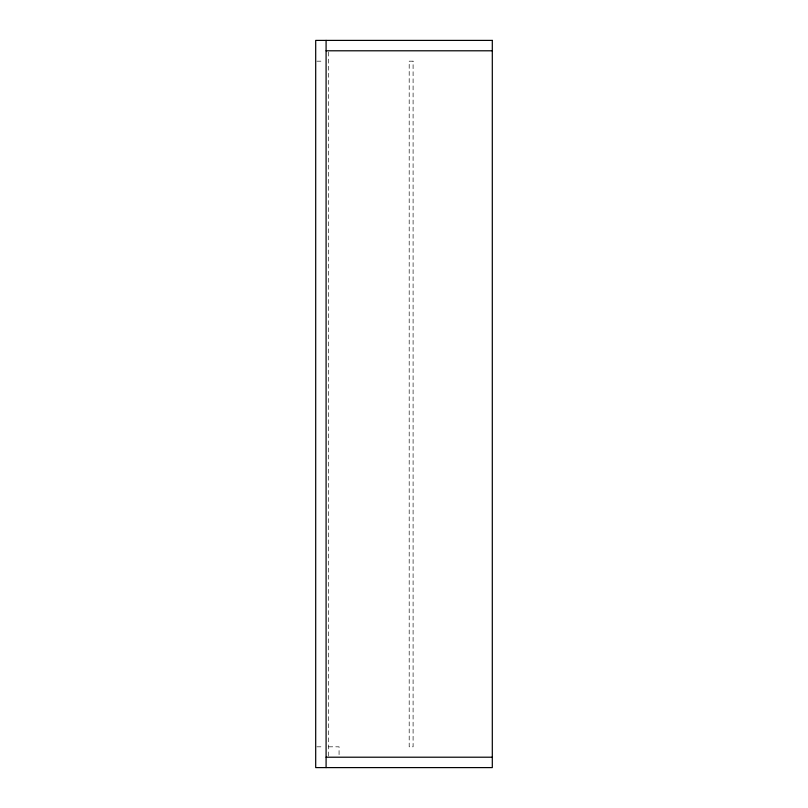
<?xml version="1.0" encoding="UTF-8"?>
<svg xmlns="http://www.w3.org/2000/svg" width="808" height="808" viewBox="0 0 808 808"><rect width="100%" height="100%" fill="white"/><g stroke="black" fill="none" stroke-linecap="round" stroke-linejoin="round"><path stroke-width="0.61" stroke-dasharray="4.04 3.03" d="M316.847 61.176L323.776 61.176M316.847 746.824L323.776 746.824M328.684 746.824L339.067 746.824L339.067 757.207M328.684 52.045L328.684 757.207M413.09 61.176L409.191 61.176L409.191 746.824L413.09 746.824L413.09 61.176"/><path stroke-width="1.21" d="M326.089 50.793L492.304 50.793M326.089 757.207L492.304 757.207M326.089 40.4L326.089 767.6M492.304 40.4L315.696 40.4L315.696 767.6L492.304 767.6L492.304 40.4"/></g></svg>
